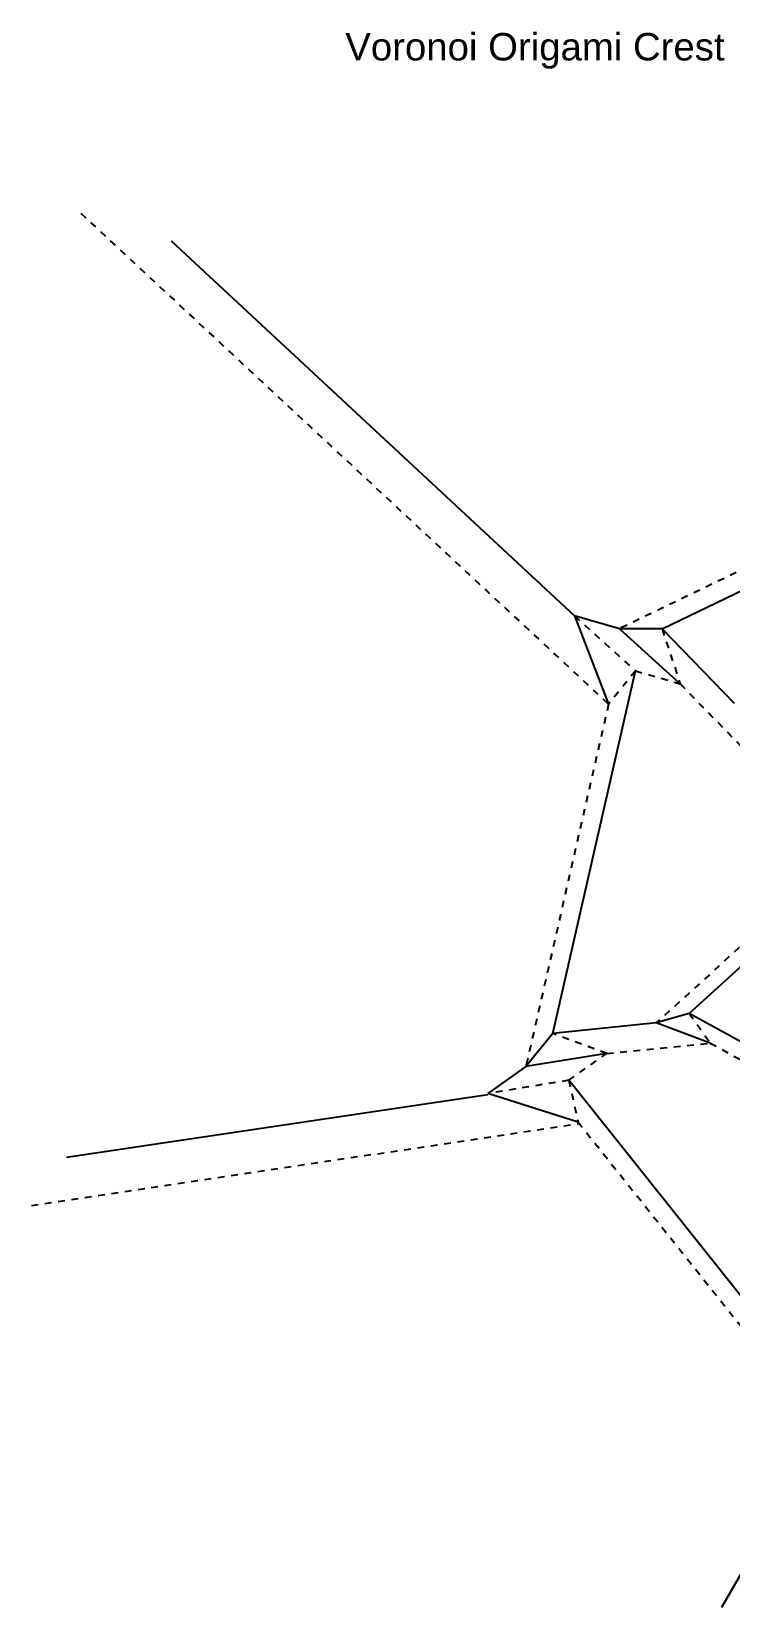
# Model space of a CAD drawing. Extents: x -38 to 276, y -288 to -9.
# Drawn here: x -38.2 to 71.6, y -256.9 to -9 of the extents above; entities that cross this region are included whole.
import ezdxf

# ---------------------------------------------------------------- set-up
doc = ezdxf.new("R2010")
doc.units = 0
for name, pattern in [('AI-LINETYPE-101', [2.116667, 1.058333, -1.058333]), ('AI-LINETYPE-102', [2.116667, 1.058333, -1.058333]), ('AI-LINETYPE-103', [2.116667, 1.058333, -1.058333]), ('AI-LINETYPE-104', [2.116667, 1.058333, -1.058333]), ('AI-LINETYPE-105', [2.116667, 1.058333, -1.058333]), ('AI-LINETYPE-44', [2.116667, 1.058333, -1.058333]), ('AI-LINETYPE-45', [2.116667, 1.058333, -1.058333]), ('AI-LINETYPE-46', [2.116667, 1.058333, -1.058333]), ('AI-LINETYPE-47', [2.116667, 1.058333, -1.058333]), ('AI-LINETYPE-49', [2.116667, 1.058333, -1.058333]), ('AI-LINETYPE-50', [2.116667, 1.058333, -1.058333]), ('AI-LINETYPE-51', [2.116667, 1.058333, -1.058333]), ('AI-LINETYPE-53', [2.116667, 1.058333, -1.058333]), ('AI-LINETYPE-54', [2.116667, 1.058333, -1.058333]), ('AI-LINETYPE-55', [2.116667, 1.058333, -1.058333]), ('AI-LINETYPE-56', [2.116667, 1.058333, -1.058333]), ('AI-LINETYPE-97', [2.116667, 1.058333, -1.058333]), ('AI-LINETYPE-99', [2.116667, 1.058333, -1.058333])]:
    doc.linetypes.add(name, pattern=pattern)
for name, color, linetype in [('MOUNTAINLINE', 7, 'CONTINUOUS'), ('TEXT', 7, 'CONTINUOUS'), ('VALLEYLINE', 7, 'CONTINUOUS')]:
    doc.layers.add(name, color=color, linetype=linetype)

# ---------------------------------------------------------------- blocks, each defined once
blk = doc.blocks.new('BLOCK_45')
at = {"layer": 'VALLEYLINE', "color": 7, "linetype": 'AI-LINETYPE-44'}
blk.add_lwpolyline([(46.35, -174), (52.32, -169.77)], dxfattribs=at)
blk = doc.blocks.new('BLOCK_46')
at = {"layer": 'VALLEYLINE', "color": 7, "linetype": 'AI-LINETYPE-45'}
blk.add_lwpolyline([(52.32, -169.77), (68.6, -168.15)], dxfattribs=at)
blk = doc.blocks.new('BLOCK_47')
at = {"layer": 'VALLEYLINE', "color": 7, "linetype": 'AI-LINETYPE-46'}
blk.add_lwpolyline([(68.6, -168.15), (90.03, -179.94)], dxfattribs=at)
blk = doc.blocks.new('BLOCK_48')
at = {"layer": 'VALLEYLINE', "color": 7, "linetype": 'AI-LINETYPE-47'}
blk.add_lwpolyline([(107, -77.59), (54.3, -102.97)], dxfattribs=at)
blk = doc.blocks.new('BLOCK_50')
at = {"layer": 'VALLEYLINE', "color": 7, "linetype": 'AI-LINETYPE-49'}
blk.add_lwpolyline([(79.43, -147.44), (60.1, -164.99)], dxfattribs=at)
blk = doc.blocks.new('BLOCK_51')
at = {"layer": 'VALLEYLINE', "color": 7, "linetype": 'AI-LINETYPE-50'}
blk.add_lwpolyline([(56.83, -109.59), (63.86, -111.62)], dxfattribs=at)
blk = doc.blocks.new('BLOCK_52')
at = {"layer": 'VALLEYLINE', "color": 7, "linetype": 'AI-LINETYPE-51'}
blk.add_lwpolyline([(63.86, -111.62), (75.28, -123.33)], dxfattribs=at)
blk = doc.blocks.new('BLOCK_54')
at = {"layer": 'VALLEYLINE', "color": 7, "linetype": 'AI-LINETYPE-53'}
blk.add_lwpolyline([(-38.16, -193.68), (47.8, -180.84)], dxfattribs=at)
blk = doc.blocks.new('BLOCK_55')
at = {"layer": 'VALLEYLINE', "color": 7, "linetype": 'AI-LINETYPE-54'}
blk.add_lwpolyline([(47.81, -180.57), (84.28, -226.3)], dxfattribs=at)
blk = doc.blocks.new('BLOCK_56')
at = {"layer": 'VALLEYLINE', "color": 7, "linetype": 'AI-LINETYPE-55'}
blk.add_lwpolyline([(-30.42, -37.59), (52.61, -114.83)], dxfattribs=at)
blk = doc.blocks.new('BLOCK_57')
at = {"layer": 'VALLEYLINE', "color": 7, "linetype": 'AI-LINETYPE-56'}
blk.add_lwpolyline([(52.61, -114.83), (39.59, -171.85)], dxfattribs=at)
blk = doc.blocks.new('BLOCK_98')
at = {"layer": 'VALLEYLINE', "color": 7, "linetype": 'AI-LINETYPE-97'}
blk.add_lwpolyline([(61.02, -103), (63.86, -111.62)], dxfattribs=at)
blk = doc.blocks.new('BLOCK_100')
at = {"layer": 'VALLEYLINE', "color": 7, "linetype": 'AI-LINETYPE-99'}
blk.add_lwpolyline([(65.31, -163.48), (68.6, -168.15)], dxfattribs=at)
blk = doc.blocks.new('BLOCK_102')
at = {"layer": 'VALLEYLINE', "color": 7, "linetype": 'AI-LINETYPE-101'}
blk.add_lwpolyline([(46.35, -174), (47.81, -180.57)], dxfattribs=at)
blk = doc.blocks.new('BLOCK_103')
at = {"layer": 'VALLEYLINE', "color": 7, "linetype": 'AI-LINETYPE-102'}
blk.add_lwpolyline([(46.35, -174), (33.62, -176.08)], dxfattribs=at)
blk = doc.blocks.new('BLOCK_104')
at = {"layer": 'VALLEYLINE', "color": 7, "linetype": 'AI-LINETYPE-103'}
blk.add_lwpolyline([(52.32, -169.77), (43.82, -166.62)], dxfattribs=at)
blk = doc.blocks.new('BLOCK_105')
at = {"layer": 'VALLEYLINE', "color": 7, "linetype": 'AI-LINETYPE-104'}
blk.add_lwpolyline([(47.27, -100.94), (56.83, -109.59)], dxfattribs=at)
blk = doc.blocks.new('BLOCK_106')
at = {"layer": 'VALLEYLINE', "color": 7, "linetype": 'AI-LINETYPE-105'}
blk.add_lwpolyline([(56.83, -109.59), (52.61, -114.83)], dxfattribs=at)
blk = doc.blocks.new('BLOCK_148')
at = {"layer": 'MOUNTAINLINE', "color": 7}
blk.add_lwpolyline([(72.44, -114.72), (61.02, -103)], dxfattribs=at)
blk = doc.blocks.new('BLOCK_149')
at = {"layer": 'MOUNTAINLINE', "color": 7}
blk.add_lwpolyline([(61.02, -103), (113.73, -77.62)], dxfattribs=at)
blk = doc.blocks.new('BLOCK_151')
at = {"layer": 'MOUNTAINLINE', "color": 7}
blk.add_lwpolyline([(86.74, -175.27), (65.31, -163.48)], dxfattribs=at)
blk = doc.blocks.new('BLOCK_152')
at = {"layer": 'MOUNTAINLINE', "color": 7}
blk.add_lwpolyline([(65.31, -163.48), (84.64, -145.93)], dxfattribs=at)
blk = doc.blocks.new('BLOCK_154')
at = {"layer": 'MOUNTAINLINE', "color": 7}
blk.add_lwpolyline([(82.82, -219.73), (46.35, -174)], dxfattribs=at)
blk = doc.blocks.new('BLOCK_155')
at = {"layer": 'MOUNTAINLINE', "color": 7}
blk.add_lwpolyline([(54.3, -102.97), (47.27, -100.94)], dxfattribs=at)
blk = doc.blocks.new('BLOCK_156')
at = {"layer": 'MOUNTAINLINE', "color": 7}
blk.add_lwpolyline([(47.27, -100.94), (-16.12, -41.97)], dxfattribs=at)
blk = doc.blocks.new('BLOCK_157')
at = {"layer": 'MOUNTAINLINE', "color": 7}
blk.add_lwpolyline([(60.1, -164.99), (43.82, -166.62)], dxfattribs=at)
blk = doc.blocks.new('BLOCK_158')
at = {"layer": 'MOUNTAINLINE', "color": 7}
blk.add_lwpolyline([(43.82, -166.62), (56.83, -109.59)], dxfattribs=at)
blk = doc.blocks.new('BLOCK_160')
at = {"layer": 'MOUNTAINLINE', "color": 7}
blk.add_lwpolyline([(83.87, -233.6), (70.35, -256.95)], dxfattribs=at)
blk = doc.blocks.new('BLOCK_161')
at = {"layer": 'MOUNTAINLINE', "color": 7}
blk.add_lwpolyline([(39.59, -171.85), (33.62, -176.08)], dxfattribs=at)
blk = doc.blocks.new('BLOCK_162')
at = {"layer": 'MOUNTAINLINE', "color": 7}
blk.add_lwpolyline([(33.62, -176.27), (-32.67, -186.17)], dxfattribs=at)
blk = doc.blocks.new('BLOCK_209')
at = {"layer": 'MOUNTAINLINE', "color": 7}
blk.add_lwpolyline([(61.02, -103), (54.3, -102.97)], dxfattribs=at)
blk = doc.blocks.new('BLOCK_211')
at = {"layer": 'MOUNTAINLINE', "color": 7}
blk.add_lwpolyline([(65.31, -163.48), (60.1, -164.99)], dxfattribs=at)
blk = doc.blocks.new('BLOCK_213')
at = {"layer": 'MOUNTAINLINE', "color": 7}
blk.add_lwpolyline([(52.32, -169.77), (39.59, -171.85)], dxfattribs=at)
blk = doc.blocks.new('BLOCK_214')
at = {"layer": 'MOUNTAINLINE', "color": 7}
blk.add_lwpolyline([(68.6, -168.15), (60.1, -164.99)], dxfattribs=at)
blk = doc.blocks.new('BLOCK_215')
at = {"layer": 'MOUNTAINLINE', "color": 7}
blk.add_lwpolyline([(54.3, -102.97), (63.86, -111.62)], dxfattribs=at)
blk = doc.blocks.new('BLOCK_216')
at = {"layer": 'MOUNTAINLINE', "color": 7}
blk.add_lwpolyline([(47.27, -100.94), (52.61, -114.83)], dxfattribs=at)
blk = doc.blocks.new('BLOCK_217')
at = {"layer": 'MOUNTAINLINE', "color": 7}
blk.add_lwpolyline([(43.82, -166.62), (39.59, -171.85)], dxfattribs=at)
blk = doc.blocks.new('BLOCK_218')
at = {"layer": 'MOUNTAINLINE', "color": 7}
blk.add_lwpolyline([(47.81, -180.57), (33.62, -176.08)], dxfattribs=at)

msp = doc.modelspace()

# ---------------------------------------------------------------- block references
at = {"layer": 'MOUNTAINLINE'}
for name in ['BLOCK_156', 'BLOCK_149', 'BLOCK_155', 'BLOCK_216', 'BLOCK_209', 'BLOCK_215', 'BLOCK_148', 'BLOCK_158', 'BLOCK_152', 'BLOCK_211', 'BLOCK_151', 'BLOCK_157', 'BLOCK_214', 'BLOCK_217', 'BLOCK_213', 'BLOCK_161', 'BLOCK_154', 'BLOCK_162', 'BLOCK_218', 'BLOCK_160']:
    msp.add_blockref(name, (0, 0), dxfattribs=at)
at = {"layer": 'VALLEYLINE'}
for name in ['BLOCK_56', 'BLOCK_48', 'BLOCK_105', 'BLOCK_98', 'BLOCK_106', 'BLOCK_51', 'BLOCK_52', 'BLOCK_57', 'BLOCK_50', 'BLOCK_100', 'BLOCK_104', 'BLOCK_46', 'BLOCK_47', 'BLOCK_45', 'BLOCK_103', 'BLOCK_102', 'BLOCK_54', 'BLOCK_55']:
    msp.add_blockref(name, (0, 0), dxfattribs=at)

# ---------------------------------------------------------------- texts
at = {"layer": 'TEXT', "color": 7, "insert": (11.19, -14.86), "char_height": 4.318, "attachment_point": 7}
msp.add_mtext('\\fArial|b0|i0|c0|p34;\\W1;Voronoi Origami Crest', dxfattribs=at)

doc.saveas('drawing.dxf')
